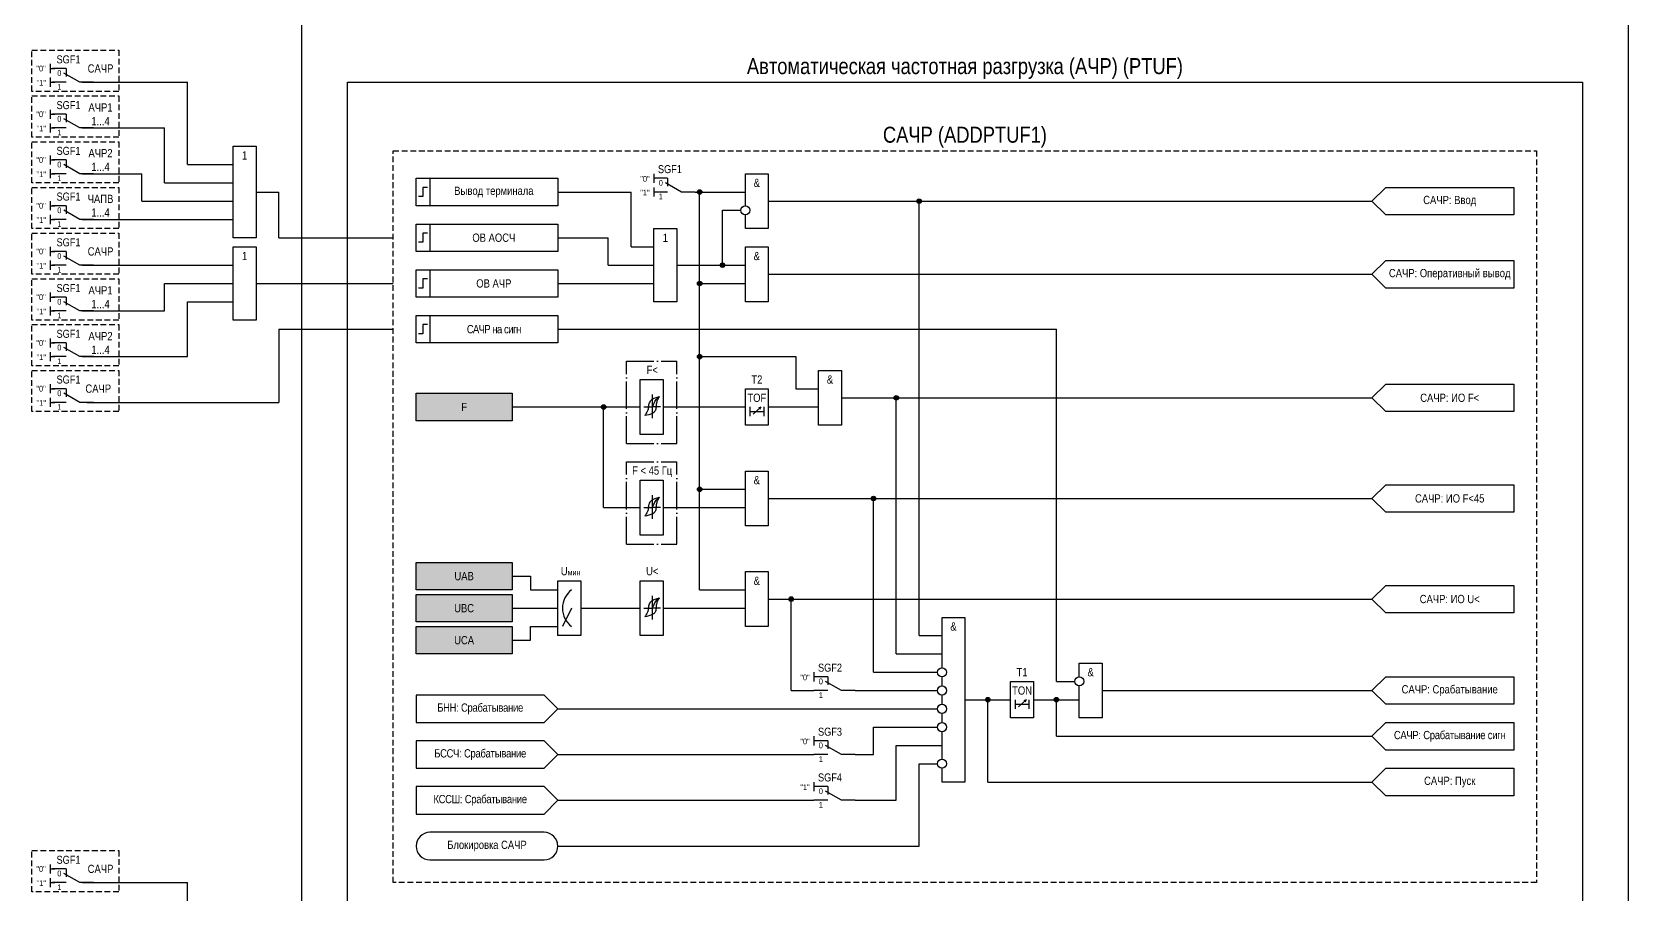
# Model space of a CAD drawing. Header units: millimetres. Extents: x -1311 to 1381, y -299 to 1200.
# Drawn here: x -59 to 290, y 777.5 to 966 of the extents above; entities that cross this region are included whole.
import ezdxf
from ezdxf.enums import TextEntityAlignment as Align

# ---------------------------------------------------------------- set-up
doc = ezdxf.new("R2010")
doc.units = ezdxf.units.MM
doc.linetypes.add('ACAD_ISO04W100', pattern=[30, 24, -3, 0, -3])
doc.linetypes.add('штриховая2', pattern=[0.375, 0.25, -0.125])
doc.layers.add('Основная', color=7, linetype='Continuous')
doc.styles.add('1.8_Gost_RD', font='ARIALN.TTF', dxfattribs={"height": 1.8})
doc.styles.add('2.5_Gost_RD', font='ARIALN.TTF', dxfattribs={"height": 2.5})
doc.styles.add('3.5_Gost_RD', font='ARIALN.TTF', dxfattribs={"height": 3.5})
doc.styles.add('Вывод', font='ARIALN.TTF', dxfattribs={"height": 2.5})
doc.styles.add('Компонент', font='ARIALN.TTF', dxfattribs={"height": 3.5})

# ---------------------------------------------------------------- blocks, each defined once
blk = doc.blocks.new('*U898')
at = {"layer": 'Основная', "linetype": 'ACAD_ISO04W100', "ltscale": 0.25}
for p, q in [((0, 0), (11, 0)), ((0, -18), (0, 0)), ((11, -18), (11, 0)), ((0, -18), (11, -18))]:
    blk.add_line(p, q, dxfattribs=at)
at = {"layer": 'Основная', "style": 'Компонент'}
blk.add_attdef('ОУ', text='', height=3.5, dxfattribs=at).set_placement((11, 0), align=Align.MIDDLE_CENTER)
blk = doc.blocks.new('*U958')
at = {"layer": 'Основная', "color": 0}
blk.add_line((0, 0), (7, 4), dxfattribs=at)
at = {"layer": 'Основная', "ltscale": 0.35}
blk.add_line((6, 6), (6, 2.5), dxfattribs=at)
blk = doc.blocks.new('*U1018')
at = {"layer": 'Основная', "color": 0}
for p, q in [((-3, 6), (-9, 6)), ((-3, 0), (-9, 0)), ((9, 0), (3, 0))]:
    blk.add_line(p, q, dxfattribs=at)
at = {"layer": 'Основная', "ltscale": 0.25, "xscale": -1}
blk.add_blockref('*U958', (3, 0), dxfattribs=at)
at = {"layer": 'Основная'}
for tag, height, style, p in [('В1', 2.5, 'Вывод', (-13, 6)), ('ОУ', 3.5, 'Компонент', (-2, 10)), ('В2', 2.5, 'Вывод', (-6, 4)), ('В3', 2.5, 'Вывод', (-6, -2))]:
    blk.add_attdef(tag, text='', height=height, dxfattribs=dict(at, style=style)).set_placement(p, align=Align.MIDDLE_CENTER)
blk = doc.blocks.new('Точка')
at = {"ltscale": 100}
h = blk.add_hatch(color=256, dxfattribs=at)
h.dxf.hatch_style = 1
edge = h.paths.add_edge_path()
edge.add_arc((0, 0), 0.5, 0, 360)
blk.add_circle((0, 0), 0.5, dxfattribs=at)
blk = doc.blocks.new('*U985')
at = {"layer": 'Основная', "color": 0}
for p, q in [((-3, 6), (-9, 6)), ((-3, 0), (-9, 0)), ((9, 0), (3, 0))]:
    blk.add_line(p, q, dxfattribs=at)
at = {"layer": 'Основная', "ltscale": 0.25, "xscale": -1}
blk.add_blockref('*U958', (3, 0), dxfattribs=at)
at = {"layer": 'Основная'}
for tag, height, style, p in [('В1', 2.5, 'Вывод', (-14, 6)), ('ОУ', 3.5, 'Компонент', (-2, 10)), ('В2', 2.5, 'Вывод', (-6, 4)), ('В3', 2.5, 'Вывод', (-6, -2))]:
    blk.add_attdef(tag, text='', height=height, dxfattribs=dict(at, style=style)).set_placement(p, align=Align.MIDDLE_CENTER)

msp = doc.modelspace()

# ---------------------------------------------------------------- hatches: boundary and pattern name
at = {"ltscale": 100, "true_color": 0x6bffb3}
h = msp.add_hatch(color=111, dxfattribs=at)
h.dxf.hatch_style = 1
h.paths.add_polyline_path([(25, 887), (46, 887), (46, 881), (25, 881)])
h = msp.add_hatch(color=111, dxfattribs=at)
h.dxf.hatch_style = 1
h.paths.add_polyline_path([(25, 850), (46, 850), (46, 844), (25, 844)])
h = msp.add_hatch(color=111, dxfattribs=at)
h.dxf.hatch_style = 1
h.paths.add_polyline_path([(25, 843), (46, 843), (46, 837), (25, 837)])
h = msp.add_hatch(color=111, dxfattribs=at)
h.dxf.hatch_style = 1
h.paths.add_polyline_path([(25, 836), (46, 836), (46, 830), (25, 830)])

# ---------------------------------------------------------------- linework, layer by layer
at = {"color": 6, "ltscale": 100}
for p, q in [((-55, 959), (-55, 957)), ((-55, 958), (-54, 958)), ((-55, 956), (-55, 954)), ((-55, 955), (-54, 955)), ((-25, 937), (-25, 955)), ((-55, 949), (-55, 947)), ((-55, 948), (-54, 948)), ((-55, 946), (-55, 944)), ((-55, 945), (-54, 945)), ((-30, 933), (-30, 945)), ((-55, 939), (-55, 937)), ((-55, 938), (-54, 938)), ((-55, 936), (-55, 934)), ((-55, 935), (-54, 935)), ((-35, 929), (-35, 935)), ((-55, 929), (-55, 927)), ((-5, 921), (-5, 931)), ((-55, 928), (-54, 928)), ((-55, 926), (-55, 924)), ((-55, 925), (-54, 925)), ((-55, 919), (-55, 917)), ((-55, 918), (-54, 918)), ((-55, 916), (-55, 914)), ((-55, 915), (-54, 915)), ((-30, 905), (-30, 911)), ((-55, 909), (-55, 907)), ((-55, 908), (-54, 908)), ((-55, 906), (-55, 904)), ((-55, 905), (-54, 905)), ((-25, 895), (-25, 907)), ((-5, 901), (-5, 885)), ((-55, 899), (-55, 897)), ((-55, 898), (-54, 898)), ((-55, 896), (-55, 894)), ((-55, 895), (-54, 895)), ((-55, 889), (-55, 887)), ((-55, 888), (-54, 888)), ((-55, 886), (-55, 884)), ((-55, 885), (-54, 885)), ((-55, 784), (-55, 782)), ((-55, 783), (-54, 783)), ((-55, 781), (-55, 779)), ((-55, 780), (-54, 780)), ((-25, 762), (-25, 780))]:
    msp.add_line(p, q, dxfattribs=at)
at = {"ltscale": 100}
for p, q in [((98.7, 882.46), (100.37, 883.95)), ((100.37, 883.95), (99.85, 883.73)), ((100.37, 883.95), (100.11, 883.48)), ((102, 884), (113, 884)), ((156.7, 818.46), (158.37, 819.95)), ((158.37, 819.95), (157.85, 819.73)), ((158.37, 819.95), (158.11, 819.48)), ((121, 808), (125, 808)), ((121, 798), (130, 798))]:
    msp.add_line(p, q, dxfattribs=at)
at = {"color": 3, "ltscale": 100}
for points in [[(0, 1185), (290, 1185), (290, 106), (0, 106)], [(10, 955), (280, 955), (280, 411), (10, 411)]]:
    msp.add_lwpolyline(points, close=True, dxfattribs=at)
at = {"color": 6, "linetype": 'штриховая2', "ltscale": 5}
for points in [[(-59, 962), (-40, 962), (-40, 953), (-59, 953)], [(-59, 952), (-40, 952), (-40, 943), (-59, 943)], [(-59, 942), (-40, 942), (-40, 933), (-59, 933)], [(-59, 932), (-40, 932), (-40, 923), (-59, 923)], [(-59, 922), (-40, 922), (-40, 913), (-59, 913)], [(-59, 912), (-40, 912), (-40, 903), (-59, 903)], [(-59, 902), (-40, 902), (-40, 893), (-59, 893)], [(-59, 892), (-40, 892), (-40, 883), (-59, 883)], [(-59, 787), (-40, 787), (-40, 778), (-59, 778)]]:
    msp.add_lwpolyline(points, close=True, dxfattribs=at)
at = {"color": 6, "ltscale": 100}
for points in [[(-48, 955), (-25, 955), (-25, 955), (-25, 955)], [(-48, 945), (-30, 945), (-30, 945), (-30, 945)], [(-25, 937), (-15, 937)], [(-25, 937), (-25, 937), (-25, 937), (-15, 937)], [(-48, 935), (-35, 935)], [(-45, 935), (-35, 935)], [(-30, 933), (-25, 933), (-25, 933), (-15, 933)], [(-35, 929), (-15, 929)], [(-35, 929), (-35, 929), (-35, 929), (-15, 929)], [(-10, 931), (-5, 931)], [(-10, 931), (-10, 931), (-10, 931), (-5, 931)], [(-48, 925), (-30, 925), (-30, 925), (-30, 925)], [(-40, 925), (-15, 925)], [(-40, 925), (-40, 925), (-40, 925), (-15, 925)], [(-5, 921), (20, 921)], [(-48, 915), (-25, 915), (-25, 915), (-25, 915)], [(-25, 915), (-15, 915)], [(-25, 915), (-25, 915), (-25, 915), (-15, 915)], [(-30, 911), (-25, 911), (-25, 911), (-15, 911)], [(-10, 911), (-5, 911)], [(-10, 911), (-10, 911), (-10, 911), (-5, 911)], [(-5, 911), (20, 911)], [(-48, 905), (-30, 905), (-30, 905), (-30, 905)], [(-25, 907), (-25, 907), (-25, 907), (-15, 907)], [(-5, 901), (20, 901)], [(-48, 895), (-25, 895)], [(-45, 895), (-25, 895)], [(-47, 885), (-5, 885)], [(-48, 780), (-25, 780), (-25, 780), (-25, 780)]]:
    msp.add_lwpolyline(points, dxfattribs=at)
for points in [[(-15, 941), (-10, 941), (-10, 921), (-15, 921)], [(-15, 919), (-10, 919), (-10, 903), (-15, 903)]]:
    msp.add_lwpolyline(points, close=True, dxfattribs=at)
at = {"ltscale": 100}
for points in [[(87, 895), (108, 895), (108, 888), (113, 888)], [(98, 884), (98, 882)], [(98, 883), (101, 883)], [(101, 884), (101, 882)], [(46, 847), (50, 847), (50, 844), (56, 844)], [(46, 840), (56, 840)], [(46, 833), (50, 833), (50, 836), (56, 836)], [(156, 820), (156, 818)], [(156, 819), (159, 819)], [(159, 820), (159, 818)]]:
    msp.add_lwpolyline(points, dxfattribs=at)
for points in [[(25, 887), (46, 887), (46, 881), (25, 881)], [(97, 888), (102, 888), (102, 880), (97, 880)], [(25, 850), (46, 850), (46, 844), (25, 844)], [(25, 843), (46, 843), (46, 837), (25, 837)], [(25, 836), (46, 836), (46, 830), (25, 830)], [(155, 824), (160, 824), (160, 816), (155, 816)]]:
    msp.add_lwpolyline(points, close=True, dxfattribs=at)
at = {"layer": 'Основная', "ltscale": 100}
for p, q in [((77, 935), (77, 933)), ((77, 932), (77, 930)), ((72, 919), (72, 931)), ((87, 844), (87, 931)), ((135, 834), (135, 929)), ((67, 915), (67, 921)), ((165, 824), (165, 901)), ((74, 888.5), (74, 890)), ((74, 890), (79, 890)), ((79, 890), (79, 884)), ((74, 881), (74, 889)), ((66, 862), (66, 884)), ((79, 884), (97, 884)), ((79, 884), (79, 878)), ((130, 830), (130, 886)), ((74, 878), (74, 881)), ((79, 878), (74, 878)), ((74, 866.5), (74, 868)), ((74, 868), (79, 868)), ((74, 859), (74, 867)), ((79, 868), (79, 862)), ((125, 826), (125, 864)), ((74, 856), (74, 859)), ((79, 862), (97, 862)), ((79, 862), (79, 856)), ((79, 856), (74, 856)), ((56, 844.5), (56, 846)), ((56, 846), (61, 846)), ((56, 837), (56, 845)), ((61, 846), (61, 840)), ((74, 844.5), (74, 846)), ((74, 846), (79, 846)), ((74, 837), (74, 845)), ((79, 846), (79, 840)), ((102, 842), (112, 842)), ((107, 822), (107, 842)), ((61, 840), (61, 834)), ((79, 840), (97, 840)), ((79, 840), (79, 834)), ((56, 834), (56, 837)), ((74, 834), (74, 837)), ((61, 834), (56, 834)), ((79, 834), (74, 834)), ((112, 826), (112, 824)), ((150, 802), (150, 820)), ((165, 812), (165, 820)), ((125, 808), (125, 814)), ((112, 812), (112, 810)), ((130, 798), (130, 810)), ((135, 788), (135, 806)), ((112, 802), (112, 800))]:
    msp.add_line(p, q, dxfattribs=at)
at = {"layer": 'Основная'}
for p, q in [((76.6, 886.72), (76.6, 881.52)), ((76.6, 864.72), (76.6, 859.52)), ((76.6, 842.72), (76.6, 837.52))]:
    msp.add_line(p, q, dxfattribs=at)
at = {"layer": 'Основная', "color": 7, "ltscale": 100}
for p, q in [((46, 884), (74, 884)), ((74.79, 884), (76.6, 884)), ((78.42, 884), (76.6, 884)), ((66, 862), (74, 862)), ((74.79, 862), (76.6, 862)), ((78.42, 862), (76.6, 862)), ((59, 840), (57, 836)), ((61, 840), (74, 840)), ((74.79, 840), (76.6, 840)), ((78.42, 840), (76.6, 840))]:
    msp.add_line(p, q, dxfattribs=at)
at = {"layer": 'Основная', "color": 0, "ltscale": 100}
for p, q in [((56, 818), (139, 818)), ((56, 808), (112, 808)), ((56, 798), (112, 798)), ((56, 788), (135, 788))]:
    msp.add_line(p, q, dxfattribs=at)
at = {"layer": 'Основная', "linetype": 'штриховая2', "ltscale": 5}
msp.add_lwpolyline([(20, 940), (270, 940), (270, 780), (20, 780)], close=True, dxfattribs=at)
at = {"layer": 'Основная', "ltscale": 100}
for points in [[(25, 934), (28, 934), (28, 928), (25, 928)], [(25, 924), (28, 924), (28, 918), (25, 918)], [(77, 923), (82, 923), (82, 907), (77, 907)], [(97, 919), (102, 919), (102, 907), (97, 907)], [(25, 914), (28, 914), (28, 908), (25, 908)], [(25, 904), (28, 904), (28, 898), (25, 898)], [(113, 892), (118, 892), (118, 880), (113, 880)], [(97, 870), (102, 870), (102, 858), (97, 858)], [(97, 848), (102, 848), (102, 836), (97, 836)]]:
    msp.add_lwpolyline(points, close=True, dxfattribs=at)
at = {"layer": 'Основная', "color": 0, "ltscale": 100}
for points in [[(25, 934), (56, 934), (56, 928), (25, 928)], [(265, 932), (265, 926), (237, 926), (234, 929), (237, 932)], [(25, 924), (56, 924), (56, 918), (25, 918)], [(265, 916), (265, 910), (237, 910), (234, 913), (237, 916)], [(25, 914), (56, 914), (56, 908), (25, 908)], [(25, 904), (56, 904), (56, 898), (25, 898)], [(265, 889), (265, 883), (237, 883), (234, 886), (237, 889)], [(265, 867), (265, 861), (237, 861), (234, 864), (237, 867)], [(265, 845), (265, 839), (237, 839), (234, 842), (237, 845)], [(265, 825), (265, 819), (237, 819), (234, 822), (237, 825)], [(265, 815), (265, 809), (237, 809), (234, 812), (237, 815)], [(265, 805), (265, 799), (237, 799), (234, 802), (237, 805)]]:
    msp.add_lwpolyline(points, close=True, dxfattribs=at)
at = {"layer": 'Основная', "lineweight": 30, "ltscale": 100}
for points in [[(27.5, 932), (26.5, 932), (26.5, 930), (25.5, 930)], [(27.5, 922), (26.5, 922), (26.5, 920), (25.5, 920)], [(27.5, 912), (26.5, 912), (26.5, 910), (25.5, 910)], [(27.5, 902), (26.5, 902), (26.5, 900), (25.5, 900)]]:
    msp.add_lwpolyline(points, dxfattribs=at)
at = {"layer": 'Основная', "ltscale": 100}
for points in [[(97, 928), (97, 935), (102, 935), (102, 923), (97, 923), (97, 926)], [(56, 931), (72, 931)], [(86, 931), (97, 931)], [(102, 929), (234, 929)], [(82, 915), (92, 915), (92, 927), (96, 927)], [(56, 921), (67, 921)], [(72, 919), (77, 919)], [(67, 915), (77, 915)], [(82, 915), (97, 915)], [(82, 915), (87, 915)], [(82, 915), (87, 915), (87, 915), (87, 915)], [(56, 911), (77, 911)], [(87, 911), (97, 911)], [(102, 913), (102, 913), (102, 913), (234, 913)], [(56, 901), (165, 901)], [(118, 886), (234, 886)], [(87, 866), (97, 866)], [(102, 864), (234, 864)], [(87, 844), (97, 844)], [(107, 842), (234, 842)], [(140, 827), (140, 838), (145, 838), (145, 802), (140, 802), (140, 805)], [(135, 834), (140, 834)], [(130, 830), (140, 830)], [(170, 825), (170, 828), (175, 828), (175, 816), (170, 816), (170, 823)], [(125, 826), (139, 826)], [(140, 823), (140, 825)], [(165, 824), (169, 824)], [(107, 822), (112, 822)], [(121, 822), (139, 822)], [(140, 819), (140, 821)], [(175, 822), (234, 822)], [(140, 815), (140, 817)], [(145, 820), (150, 820)], [(145, 820), (150, 820), (150, 820), (150, 820)], [(145, 820), (155, 820)], [(145, 820), (155, 820), (155, 820), (155, 820)], [(160, 820), (170, 820)], [(125, 814), (139, 814)], [(130, 810), (140, 810)], [(140, 807), (140, 813)], [(165, 812), (234, 812)], [(135, 806), (139, 806)], [(150, 802), (234, 802)]]:
    msp.add_lwpolyline(points, dxfattribs=at)
at = {"layer": 'Основная', "color": 0, "ltscale": 100}
for points in [[(56, 818), (53, 821), (25, 821), (25, 815), (53, 815), (56, 818)], [(56, 808), (53, 811), (25, 811), (25, 805), (53, 805), (56, 808)], [(56, 798), (53, 801), (25, 801), (25, 795), (53, 795), (56, 798)]]:
    msp.add_lwpolyline(points, dxfattribs=at)
msp.add_lwpolyline([(28, 785), (53, 785, 1), (53, 791), (28, 791, 1)], format="xyb", close=True, dxfattribs=at)
at = {"layer": 'Основная'}
for centre in [(97, 927), (140, 826), (170, 824), (140, 822), (140, 818), (140, 814), (140, 806)]:
    msp.add_circle(centre, 1, dxfattribs=at)
at = {"layer": 'Основная', "color": 7, "ltscale": 100}
msp.add_arc((62, 840), 5, 126.8699, 233.1301, dxfattribs=at)
at = {"layer": 'Основная'}
for points in [[(75.8, 883.92), (75.6, 883.13), (75, 882.12)], [(77.48, 883.92), (77.25, 883.13), (76.76, 882.67), (75, 882.12)], [(75.8, 883.92), (75.95, 884.71), (76.44, 885.54), (78.2, 886.26)], [(76.6, 884), (77, 884.72), (77.47, 885.6), (78.2, 886.26)], [(77.48, 883.92), (77.6, 884.71), (77.81, 885.54), (78.2, 886.26)], [(75.8, 861.92), (75.95, 862.71), (76.44, 863.54), (78.2, 864.26)], [(76.6, 862), (77, 862.72), (77.47, 863.6), (78.2, 864.26)], [(77.48, 861.92), (77.6, 862.71), (77.81, 863.54), (78.2, 864.26)], [(75.8, 861.92), (75.6, 861.13), (75, 860.12)], [(77.48, 861.92), (77.25, 861.13), (76.76, 860.67), (75, 860.12)], [(75.8, 839.92), (75.95, 840.71), (76.44, 841.54), (78.2, 842.26)], [(76.6, 840), (77, 840.72), (77.47, 841.6), (78.2, 842.26)], [(77.48, 839.92), (77.6, 840.71), (77.81, 841.54), (78.2, 842.26)], [(75.8, 839.92), (75.6, 839.13), (75, 838.12)], [(77.48, 839.92), (77.25, 839.13), (76.76, 838.67), (75, 838.12)]]:
    msp.add_spline(points, degree=3, dxfattribs=at)

# ---------------------------------------------------------------- block references
at = {"layer": 'Основная', "color": 6, "ltscale": 0.25, "xscale": 0.5, "yscale": 0.5, "zscale": 0.5}
for p in [(-50, 955), (-50, 945), (-50, 935), (-50, 925), (-50, 915), (-50, 905), (-50, 895), (-50, 885), (-50, 780)]:
    msp.add_blockref('*U985', p, dxfattribs=at).add_auto_attribs({'ОУ': 'SGF1', 'В1': '"0"', 'В2': '0', 'В3': '1'})
at = {"layer": 'Основная', "ltscale": 0.25}
ref = msp.add_blockref('*U1018', (81.5, 931), dxfattribs=dict(at, xscale=0.5, yscale=0.5, zscale=0.5))
ref.add_attrib('ОУ', 'SGF1', dxfattribs={"height": 1.75, "style": 'Компонент'}).set_placement((80.5, 936), align=Align.MIDDLE_CENTER)
ref.add_attrib('В2', '0', dxfattribs={"height": 1.25, "style": 'Вывод'}).set_placement((78.5, 933), align=Align.MIDDLE_CENTER)
ref.add_attrib('В3', '1', dxfattribs={"height": 1.25, "style": 'Вывод'}).set_placement((78.5, 930), align=Align.MIDDLE_CENTER)
at = {"layer": 'Основная', "ltscale": 100}
for p in [(87, 931), (135, 929), (92, 915), (87, 911), (87, 895), (130, 886), (66, 884), (87, 866), (125, 864), (107, 842), (150, 820), (165, 820)]:
    msp.add_blockref('Точка', p, dxfattribs=at)
at = {"layer": 'Основная', "ltscale": 0.25}
for p in [(71, 894), (71, 872)]:
    msp.add_blockref('*U898', p, dxfattribs=at)
ref = msp.add_blockref('*U1018', (116.5, 822), dxfattribs=dict(at, xscale=0.5, yscale=0.5, zscale=0.5))
ref.add_attrib('ОУ', 'SGF2', dxfattribs={"height": 1.75, "style": 'Компонент'}).set_placement((115.5, 827), align=Align.MIDDLE_CENTER)
ref.add_attrib('В2', '0', dxfattribs={"height": 1.25, "style": 'Вывод'}).set_placement((113.5, 824), align=Align.MIDDLE_CENTER)
ref.add_attrib('В3', '1', dxfattribs={"height": 1.25, "style": 'Вывод'}).set_placement((113.5, 821), align=Align.MIDDLE_CENTER)
ref = msp.add_blockref('*U1018', (116.5, 808), dxfattribs=dict(at, xscale=0.5, yscale=0.5, zscale=0.5))
ref.add_attrib('ОУ', 'SGF3', dxfattribs={"height": 1.75, "style": 'Компонент'}).set_placement((115.5, 813), align=Align.MIDDLE_CENTER)
ref.add_attrib('В2', '0', dxfattribs={"height": 1.25, "style": 'Вывод'}).set_placement((113.5, 810), align=Align.MIDDLE_CENTER)
ref.add_attrib('В3', '1', dxfattribs={"height": 1.25, "style": 'Вывод'}).set_placement((113.5, 807), align=Align.MIDDLE_CENTER)
ref = msp.add_blockref('*U1018', (116.5, 798), dxfattribs=dict(at, xscale=0.5, yscale=0.5, zscale=0.5))
ref.add_attrib('ОУ', 'SGF4', dxfattribs={"height": 1.75, "style": 'Компонент'}).set_placement((115.5, 803), align=Align.MIDDLE_CENTER)
ref.add_attrib('В2', '0', dxfattribs={"height": 1.25, "style": 'Вывод'}).set_placement((113.5, 800), align=Align.MIDDLE_CENTER)
ref.add_attrib('В3', '1', dxfattribs={"height": 1.25, "style": 'Вывод'}).set_placement((113.5, 797), align=Align.MIDDLE_CENTER)

# ---------------------------------------------------------------- texts
at = {"color": 30, "ltscale": 100, "attachment_point": 5}
for s, insert, char_height, width, style in [('Автоматическая частотная разгрузка (АЧР) (PTUF)', (145, 958), 3.5, 270, '3.5_Gost_RD'), ('САЧР', (-44, 958), 1.8, 8, '2.5_Gost_RD'), ('АЧР1 1...4', (-44, 948), 1.8, 8, '2.5_Gost_RD'), ('CАЧР (ADDPTUF1)', (145, 943), 3.5, 250, '3.5_Gost_RD'), ('АЧР2 1...4', (-44, 938), 1.8, 8, '2.5_Gost_RD'), ('ЧАПВ 1...4', (-44, 928), 1.8, 8, '2.5_Gost_RD'), ('САЧР', (-44, 918), 1.8, 8, '2.5_Gost_RD'), ('АЧР1 1...4', (-44, 908), 1.8, 8, '2.5_Gost_RD'), ('АЧР2 1...4', (-44, 898), 1.8, 8, '2.5_Gost_RD'), ('САЧР', (-44.5, 888), 1.8, 9, '2.5_Gost_RD'), ('САЧР', (-44, 783), 1.8, 8, '2.5_Gost_RD')]:
    msp.add_mtext(s, dxfattribs=dict(at, insert=insert, char_height=char_height, width=width, style=style))
at = {"color": 6, "ltscale": 100, "char_height": 1.25, "attachment_point": 1, "style": '3.5_Gost_RD'}
for insert in [(-58, 955.5), (-58, 945.5), (-58, 935.5), (-58, 925.5), (-58, 915.5), (-58, 905.5), (-58, 895.5), (-58, 885.5), (-58, 780.5)]:
    msp.add_mtext_dynamic_manual_height_columns('"1"', width=2, gutter_width=17.5, heights=[0], dxfattribs=dict(at, insert=insert))
at = {"color": 6, "ltscale": 100, "char_height": 1.8, "width": 5, "attachment_point": 5, "style": '2.5_Gost_RD'}
for insert in [(-12.5, 939), (-12.5, 917)]:
    msp.add_mtext('1', dxfattribs=dict(at, insert=insert))
at = {"ltscale": 100, "char_height": 1.8, "attachment_point": 5}
for s, insert, width, style in [('T2', (99.5, 890), 5, '2.5_Gost_RD'), ('TOF', (99.5, 886), 5, '2.5_Gost_RD'), ('F', (35.5, 884), 21, '1.8_Gost_RD'), ('UAB', (35.5, 847), 21, '1.8_Gost_RD'), ('UBC', (35.5, 840), 21, '1.8_Gost_RD'), ('UCA', (35.5, 833), 21, '1.8_Gost_RD'), ('T1', (157.5, 826), 5, '2.5_Gost_RD'), ('TON', (157.5, 822), 5, '2.5_Gost_RD')]:
    msp.add_mtext(s, dxfattribs=dict(at, insert=insert, width=width, style=style))
at = {"layer": 'Основная', "color": 0, "ltscale": 100, "char_height": 1.8, "width": 28, "attachment_point": 5, "style": '2.5_Gost_RD'}
for s, insert in [('{\\C256;Вывод терминала}', (42, 931)), ('САЧР: Ввод', (251, 929)), ('{\\C256;ОВ АОСЧ}', (42, 921)), ('{\\C256;ОВ АЧР}', (42, 911)), ('{\\C256;САЧР: Оперативный вывод}', (251, 913)), ('{\\T0.9;\\C256;САЧР на сигн}', (42, 901)), ('{\\C256;САЧР: ИО F<}', (251, 886)), ('{\\C256;САЧР: ИО F<45}', (251, 864)), ('{\\C256;САЧР: ИО U<}', (251, 842)), ('{\\C256;САЧР: Срабатывание}', (251, 822)), ('{\\T0.95;БНН: Срабатывание}', (39, 818)), ('{\\T0.95;\\C256;САЧР: Срабатывание сигн}', (251, 812)), ('{\\T0.95;БССЧ: Срабатывание}', (39, 808)), ('{\\C256;САЧР: Пуск}', (251, 802)), ('{\\T0.95;КССШ: Срабатывание}', (39, 798)), ('Блокировка САЧР', (40.5, 788))]:
    msp.add_mtext(s, dxfattribs=dict(at, insert=insert))
at = {"layer": 'Основная', "ltscale": 100, "char_height": 1.25, "attachment_point": 1, "style": '3.5_Gost_RD'}
for s, insert in [('"0"', (74, 934.5)), ('"1"', (74, 931.5)), ('"0"', (109, 825.5)), ('"0"', (109, 811.5)), ('"1"', (109, 801.5))]:
    msp.add_mtext_dynamic_manual_height_columns(s, width=2, gutter_width=17.5, heights=[0], dxfattribs=dict(at, insert=insert))
at = {"layer": 'Основная', "ltscale": 100, "char_height": 1.8, "width": 5, "attachment_point": 5, "style": '2.5_Gost_RD'}
for s, insert in [('&', (99.5, 933)), ('1', (79.5, 921)), ('&', (99.5, 917)), ('&', (115.5, 890)), ('&', (99.5, 868)), ('&', (99.5, 846)), ('&', (142.5, 836)), ('&', (172.5, 826))]:
    msp.add_mtext(s, dxfattribs=dict(at, insert=insert))
at = {"layer": 'Основная', "color": 7, "ltscale": 100, "char_height": 1.8, "attachment_point": 1, "style": '1.8_Gost_RD'}
for s, width, insert in [('\\pi1.41276;F<', 5, (74, 893)), ('\\pi1.23697;F < 45 Гц', 11, (71, 871)), ('\\pi0.64454;U{\\H0.66667x;мин}', 5, (56, 849)), ('\\pi1.2912;U<', 5, (74, 849))]:
    msp.add_mtext_dynamic_manual_height_columns(s, width=width, gutter_width=17.5, heights=[0], dxfattribs=dict(at, insert=insert))

doc.saveas('drawing.dxf')
